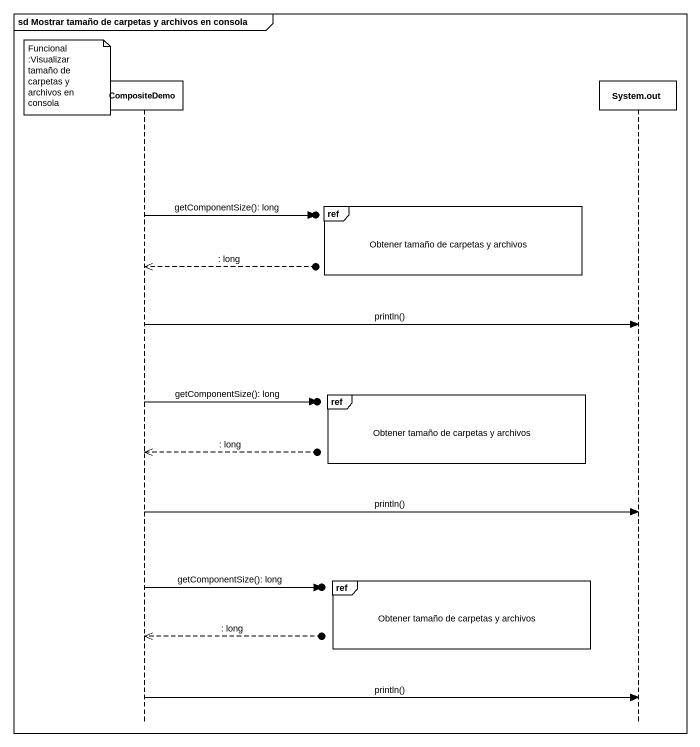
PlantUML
@startuml
mainframe sd Mostrar tamaño de carpetas y archivos en consola
hide footbox
participant CompositeDemo
participant "System.out" as System_out

note left of CompositeDemo : Funcional :Visualizar tamaño de carpetas y archivos en consola
ref over System_out : Obtener tamaño de carpetas y archivos
CompositeDemo ->o] : getComponentSize(): long
CompositeDemo <<--o] : : long
CompositeDemo -> System_out : println()
ref over System_out : Obtener tamaño de carpetas y archivos
CompositeDemo ->o] : getComponentSize(): long
CompositeDemo <<--o] : : long
CompositeDemo -> System_out : println()
ref over System_out : Obtener tamaño de carpetas y archivos
CompositeDemo ->o] : getComponentSize(): long
CompositeDemo <<--o] : : long
CompositeDemo -> System_out : println()
@enduml
